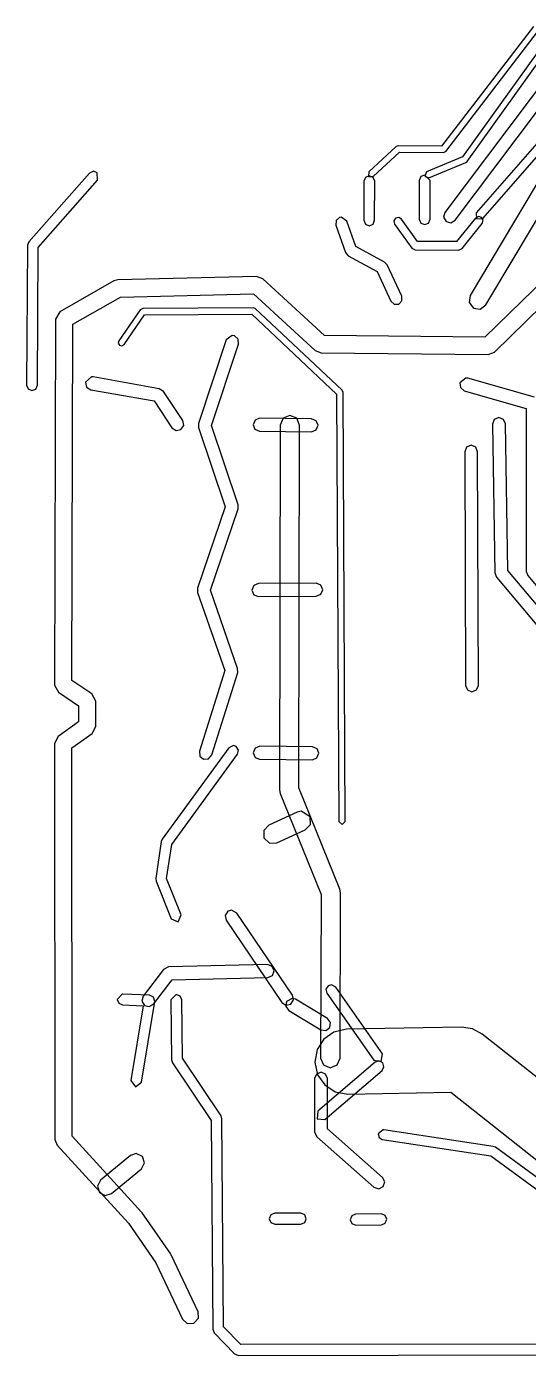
# Model space of a CAD drawing. Extents: x 7 to 219, y 2 to 126.
# Drawn here: x 6.9 to 53.4, y 2.3 to 125.3 of the extents above; entities that cross this region are included whole.
import ezdxf

# ---------------------------------------------------------------- set-up
doc = ezdxf.new("R2010")
doc.units = 0
doc.layers.add('PistasTop', color=7, linetype='CONTINUOUS')

msp = doc.modelspace()

# ---------------------------------------------------------------- linework, layer by layer
at = {"layer": 'PistasTop', "color": 7}
for p, q in [((53.8379, 125.25781), (45.332, 114.1934)), ((45.7168, 113.709), (54.2227, 124.77539)), ((54.1699, 122.8418), (47.2734, 113.1992)), ((47.7129, 112.7813), (54.5684, 122.36719)), ((55.4922, 121.16602), (45.6406, 108.0586)), ((46.5996, 107.3379), (56.2754, 120.21094)), ((56.3613, 116.9746), (48.543, 108.0332)), ((49.1445, 107.5059), (56.8457, 116.3125)), ((41.1289, 114.1465), (38.5938, 111.8184)), ((39, 111.377), (41.4473, 113.625)), ((41.334, 114.2266), (41.1289, 114.1465)), ((45.332, 114.1934), (41.334, 114.2266)), ((41.4473, 113.625), (45.4766, 113.5918)), ((47.2734, 113.1992), (43.9395, 111.8086)), ((45.4766, 113.5918), (45.7168, 113.709)), ((56.2031, 114.1738), (47.9805, 100.3594)), ((44.1699, 111.2539), (47.584, 112.6777)), ((47.584, 112.6777), (47.7129, 112.7813)), ((49.4395, 99.4902), (57.418, 112.8926)), ((12.7598, 111.6914), (7.15234, 105.3379)), ((8.02734, 104.8184), (13.5098, 111.0312)), ((13.1387, 111.8613), (12.7598, 111.6914)), ((13.4648, 111.7363), (13.1387, 111.8613)), ((13.1387, 111.8613), (13.1387, 111.8613)), ((13.5098, 111.0312), (13.4648, 111.7363)), ((38.1484, 110.9492), (38.1406, 107.3281)), ((38.2949, 111.3028), (38.1484, 110.9492)), ((38.6484, 111.4492), (38.2949, 111.3028)), ((38.5938, 111.8184), (38.5762, 111.3945)), ((38.5762, 111.3945), (39, 111.377)), ((39.0027, 111.3021), (38.6484, 111.4492)), ((38.6484, 111.4492), (38.6484, 111.4492)), ((39.1484, 110.9473), (39.0027, 111.3021)), ((39.1406, 107.3262), (39.1484, 110.9473)), ((43.4121, 111.3672), (43.2656, 111.0137)), ((43.2656, 111.0137), (43.2734, 107.4297)), ((43.7656, 111.5137), (43.4121, 111.3672)), ((44.2656, 111.0156), (43.7656, 111.5137)), ((43.7656, 111.5137), (43.7656, 111.5137)), ((43.9395, 111.8086), (43.7793, 111.416)), ((43.7793, 111.416), (44.1699, 111.2539)), ((44.2734, 107.4316), (44.2656, 111.0156)), ((35.5717, 107.3029), (35.5488, 106.8828)), ((35.8848, 107.584), (35.5717, 107.3029)), ((36.0605, 107.6152), (35.8848, 107.584)), ((36.5859, 107.2461), (36.0605, 107.6152)), ((36.0605, 107.6152), (36.0605, 107.6152)), ((37.4043, 104.9141), (36.5859, 107.2461)), ((38.1406, 107.3281), (38.2864, 106.9733)), ((38.9942, 106.9726), (39.1406, 107.3262)), ((41.082, 107.5273), (40.9203, 107.2671)), ((40.9203, 107.2671), (40.9902, 106.9688)), ((41.3808, 107.5964), (41.082, 107.5273)), ((41.6406, 107.4336), (41.3808, 107.5964)), ((43.1094, 105.3789), (41.6406, 107.4336)), ((43.2734, 107.4297), (43.4199, 107.0761)), ((43.4199, 107.0761), (43.7734, 106.9297)), ((43.7734, 106.9297), (44.1277, 107.0768)), ((44.1277, 107.0768), (44.2734, 107.4316)), ((45.6406, 108.0586), (45.5254, 107.613)), ((45.5254, 107.613), (45.7598, 107.2168)), ((45.7598, 107.2168), (46.2048, 107.1034)), ((46.2048, 107.1034), (46.5996, 107.3379)), ((48.4727, 107.5352), (46.7246, 105.3594)), ((47.2266, 104.707), (49.0957, 107.0352)), ((48.7891, 107.6855), (48.4727, 107.5352)), ((48.543, 108.0332), (48.5801, 107.4688)), ((48.5801, 107.4688), (49.1445, 107.5059)), ((49.0352, 107.5977), (48.7891, 107.6855)), ((48.7891, 107.6855), (48.7891, 107.6855)), ((49.1819, 107.3289), (49.0352, 107.5977)), ((49.0957, 107.0352), (49.1819, 107.3289)), ((35.5488, 106.8828), (36.4355, 104.3516)), ((38.2864, 106.9733), (38.6406, 106.8262)), ((38.6406, 106.8262), (38.9942, 106.9726)), ((40.9902, 106.9688), (42.5781, 104.748)), ((7.02734, 105.0117), (6.94336, 92.0723)), ((7.15234, 105.3379), (7.02734, 105.0117)), ((7.94336, 92.0645), (8.02734, 104.8184)), ((40.0605, 103.457), (37.4043, 104.9141)), ((42.5781, 104.748), (42.9004, 104.5801)), ((42.9004, 104.5801), (46.9121, 104.5586)), ((46.7246, 105.3594), (43.1094, 105.3789)), ((46.9121, 104.5586), (47.2266, 104.707)), ((36.4355, 104.3516), (36.6914, 104.0508)), ((36.6914, 104.0508), (39.375, 102.5781)), ((40.2949, 103.207), (40.0605, 103.457)), ((57.1484, 104.1309), (49.3398, 96.5078)), ((28.2285, 102.123), (15.3809, 101.8242)), ((28.7891, 101.9121), (28.2285, 102.123)), ((39.375, 102.5781), (40.6523, 99.8438)), ((41.6504, 100.3086), (40.2949, 103.207)), ((50.2207, 95.1309), (58.0332, 102.7598)), ((15.002, 101.7188), (10.0176, 98.8672)), ((15.3809, 101.8242), (15.002, 101.7188)), ((34.5059, 96.6719), (28.7891, 101.9121)), ((11.2129, 97.709), (15.6211, 100.2285)), ((15.6211, 100.2285), (27.9453, 100.5156)), ((27.9453, 100.5156), (33.6504, 95.2852)), ((40.6523, 99.8438), (40.9634, 99.5589)), ((41.3848, 99.5781), (41.6687, 99.8884)), ((41.6687, 99.8884), (41.6504, 100.3086)), ((47.9805, 100.3594), (47.8863, 99.7152)), ((47.8863, 99.7152), (48.2754, 99.1934)), ((10.0176, 98.8672), (9.61523, 98.1758)), ((17.4629, 99.0508), (15.4648, 96.1816)), ((15.957, 95.8398), (17.8672, 98.5801)), ((17.707, 99.1797), (17.4629, 99.0508)), ((27.8906, 99.2363), (17.707, 99.1797)), ((17.8672, 98.5801), (27.7754, 98.6367)), ((27.7754, 98.6367), (35.627, 91.25)), ((28.0977, 99.1562), (27.8906, 99.2363)), ((27.8906, 99.2363), (27.8906, 99.2363)), ((36.1309, 91.5977), (28.0977, 99.1562)), ((40.9634, 99.5589), (41.3848, 99.5781)), ((48.2754, 99.1934), (48.9189, 99.1009)), ((48.9189, 99.1009), (49.4395, 99.4902)), ((9.61523, 98.1758), (9.52344, 64.3086)), ((11.125, 64.7344), (11.2129, 97.709)), ((15.4648, 96.1816), (15.4153, 95.9573)), ((15.4153, 95.9573), (15.5391, 95.7637)), ((25.4043, 96.2559), (22.8438, 88.5156)), ((25.9707, 96.668), (25.4043, 96.2559)), ((26.1641, 96.6367), (25.9707, 96.668)), ((25.9707, 96.668), (25.9707, 96.668)), ((26.5113, 96.3366), (26.1641, 96.6367)), ((26.5449, 95.8789), (26.5113, 96.3366)), ((49.3398, 96.5078), (34.5059, 96.6719)), ((15.5391, 95.7637), (15.7639, 95.715)), ((15.7639, 95.715), (15.957, 95.8398)), ((24.0449, 88.3281), (26.5449, 95.8789)), ((33.6504, 95.2852), (34.1816, 95.0742)), ((34.1816, 95.0742), (49.6543, 94.9023)), ((49.6543, 94.9023), (50.2207, 95.1309)), ((12.959, 92.8379), (12.3945, 92.3418)), ((12.3945, 92.3418), (12.4937, 91.8934)), ((13.0898, 92.8281), (12.959, 92.8379)), ((12.959, 92.8379), (12.959, 92.8379)), ((19.2227, 91.7441), (13.0898, 92.8281)), ((47.5742, 92.7324), (47.0254, 92.2988)), ((47.0254, 92.2988), (47.0776, 91.8423)), ((47.7676, 92.7109), (47.5742, 92.7324)), ((47.5742, 92.7324), (47.5742, 92.7324)), ((53.9375, 90.9492), (47.7676, 92.7109)), ((6.94336, 92.0723), (7.08704, 91.7176)), ((7.08704, 91.7176), (7.43945, 91.5684)), ((7.43945, 91.5684), (7.79416, 91.712)), ((7.79416, 91.712), (7.94336, 92.0645)), ((12.4937, 91.8934), (12.8809, 91.6465)), ((12.8809, 91.6465), (18.7578, 90.6074)), ((19.6191, 91.4824), (19.2227, 91.7441)), ((21.3906, 88.7871), (19.6191, 91.4824)), ((35.627, 91.25), (35.8281, 51.6973)), ((36.2246, 91.3809), (36.1309, 91.5977)), ((36.4277, 51.6992), (36.2246, 91.3809)), ((47.0776, 91.8423), (47.4375, 91.5566)), ((47.4375, 91.5566), (53.1719, 89.918)), ((18.7578, 90.6074), (20.3887, 88.127)), ((53.1719, 89.918), (53.1641, 74.8281)), ((21.4782, 88.3359), (21.3906, 88.7871)), ((28.0757, 88.8316), (27.8965, 88.4082)), ((28.502, 89.0039), (28.0757, 88.8316)), ((33.3125, 88.9629), (28.502, 89.0039)), ((28.502, 89.0039), (28.502, 89.0039)), ((30.6693, 89.0073), (30.4043, 88.3711)), ((31.3066, 89.2695), (30.6693, 89.0073)), ((31.9429, 89.0045), (31.3066, 89.2695)), ((31.3066, 89.2695), (31.3066, 89.2695)), ((32.2051, 88.3672), (31.9429, 89.0045)), ((33.7359, 88.7837), (33.3125, 88.9629)), ((33.9082, 88.3574), (33.7359, 88.7837)), ((50.2157, 88.8857), (50.0469, 88.459)), ((50.6367, 89.0684), (50.2157, 88.8857)), ((51.0635, 88.8996), (50.6367, 89.0684)), ((50.6367, 89.0684), (50.6367, 89.0684)), ((51.2461, 88.4785), (51.0635, 88.8996)), ((20.3887, 88.127), (20.769, 87.8684)), ((20.769, 87.8684), (21.2207, 87.9551)), ((21.2207, 87.9551), (21.4782, 88.3359)), ((22.8438, 88.5156), (22.8438, 88.1367)), ((22.8438, 88.1367), (25.3008, 80.8027)), ((26.5039, 80.9922), (24.0449, 88.3281)), ((27.8965, 88.4082), (28.0688, 87.9819)), ((28.0688, 87.9819), (28.4922, 87.8027)), ((28.4922, 87.8027), (33.3027, 87.7617)), ((30.4043, 88.3711), (30.3262, 54.625)), ((32.125, 54.7969), (32.2051, 88.3672)), ((33.3027, 87.7617), (33.729, 87.934)), ((33.729, 87.934), (33.9082, 88.3574)), ((50.0469, 88.459), (50.2773, 74.6855)), ((51.4746, 74.918), (51.2461, 88.4785)), ((47.649, 86.3248), (47.4746, 85.9004)), ((48.0723, 86.502), (47.649, 86.3248)), ((48.4967, 86.3276), (48.0723, 86.502)), ((48.0723, 86.502), (48.0723, 86.502)), ((48.6738, 85.9043), (48.4967, 86.3276)), ((47.4746, 85.9004), (47.543, 64.2832)), ((48.7422, 64.2871), (48.6738, 85.9043)), ((25.3008, 80.8027), (22.7598, 73.2754)), ((23.9629, 73.0859), (26.5039, 80.6094)), ((26.5039, 80.6094), (26.5039, 80.9922)), ((50.2773, 74.6855), (50.418, 74.3105)), ((50.418, 74.3105), (55.9297, 67.7246)), ((56.6719, 68.707), (51.4746, 74.918)), ((53.1641, 74.8281), (53.3027, 74.4453)), ((53.3027, 74.4453), (57.0059, 69.9961)), ((22.7598, 73.2754), (22.7617, 72.8867)), ((22.7617, 72.8867), (25.2695, 65.6504)), ((26.4687, 65.8555), (23.9629, 73.0859)), ((27.9627, 73.5273), (27.7891, 73.1016)), ((27.7891, 73.1016), (27.9669, 72.6776)), ((28.3867, 73.7051), (27.9627, 73.5273)), ((27.9669, 72.6776), (28.3926, 72.5039)), ((33.7422, 73.7344), (28.3867, 73.7051)), ((34.1659, 73.5607), (33.7422, 73.7344)), ((33.7422, 73.7344), (33.7422, 73.7344)), ((33.748, 72.5352), (34.1708, 72.7136)), ((34.3438, 73.1387), (34.1659, 73.5607)), ((34.1708, 72.7136), (34.3438, 73.1387)), ((28.3926, 72.5039), (33.748, 72.5352)), ((25.2695, 65.6504), (22.9316, 58.2031)), ((24.0762, 57.8438), (26.4727, 65.4805)), ((26.4727, 65.4805), (26.4687, 65.8555)), ((9.52344, 64.3086), (9.88086, 63.6406)), ((12.9844, 63.498), (11.125, 64.7344)), ((47.543, 64.2832), (47.7194, 63.8586)), ((48.5685, 63.8614), (48.7422, 64.2871)), ((9.88086, 63.6406), (11.7422, 62.4004)), ((13.3398, 62.8359), (12.9844, 63.498)), ((13.3535, 60.4902), (13.3398, 62.8359)), ((47.7194, 63.8586), (48.1445, 63.6836)), ((48.1445, 63.6836), (48.5685, 63.8614)), ((11.7422, 62.4004), (11.752, 60.8965)), ((11.752, 60.8965), (9.86719, 59.5527)), ((13.0176, 59.834), (13.3535, 60.4902)), ((9.86719, 59.5527), (9.5332, 58.9004)), ((11.1328, 58.4902), (13.0176, 59.834)), ((9.5332, 58.9004), (9.56055, 22.266)), ((11.1602, 22.578), (11.1328, 58.4902)), ((25.6504, 58.5137), (19.4883, 50.0449)), ((20.3691, 49.5547), (26.459, 57.9258)), ((22.9316, 58.2031), (22.9723, 57.7459)), ((23.7815, 57.4918), (24.0762, 57.8438)), ((26.0723, 58.7207), (25.6504, 58.5137)), ((26.3477, 58.625), (26.0723, 58.7207)), ((26.0723, 58.7207), (26.0723, 58.7207)), ((26.5484, 58.2985), (26.3477, 58.625)), ((26.459, 57.9258), (26.5484, 58.2985)), ((28.0861, 58.4729), (27.9062, 58.0508)), ((27.9062, 58.0508), (28.0785, 57.6245)), ((28.5117, 58.6445), (28.0861, 58.4729)), ((33.3945, 58.6055), (28.5117, 58.6445)), ((28.5117, 58.6445), (28.5117, 58.6445)), ((33.8167, 58.4256), (33.3945, 58.6055)), ((33.8098, 57.5773), (33.9883, 58)), ((33.9883, 58), (33.8167, 58.4256)), ((22.9723, 57.7459), (23.3242, 57.4512)), ((23.3242, 57.4512), (23.7815, 57.4918)), ((28.0785, 57.6245), (28.502, 57.4453)), ((28.502, 57.4453), (33.3848, 57.4043)), ((33.3848, 57.4043), (33.8098, 57.5773)), ((30.3262, 54.625), (30.3906, 54.2852)), ((30.3906, 54.2852), (34.1836, 44.9238)), ((35.918, 45.4375), (32.125, 54.7969)), ((31.9824, 52.5508), (29.3477, 51.3535)), ((32.3477, 52.6309), (31.9824, 52.5508)), ((33.1738, 52.1035), (32.3477, 52.6309)), ((32.3477, 52.6309), (32.3477, 52.6309)), ((33.1977, 51.4157), (33.1738, 52.1035)), ((35.8281, 51.6973), (36.1289, 51.3984)), ((36.1289, 51.3984), (36.4277, 51.6992)), ((29.3477, 51.3535), (28.8776, 50.8492)), ((28.8776, 50.8492), (28.9023, 50.1602)), ((30.0938, 49.7148), (32.7285, 50.9121)), ((32.7285, 50.9121), (33.1977, 51.4157)), ((19.3965, 49.8242), (18.8887, 46.4199)), ((19.4883, 50.0449), (19.3965, 49.8242)), ((19.8984, 46.4062), (20.3691, 49.5547)), ((28.9023, 50.1602), (29.4059, 49.691)), ((29.4059, 49.691), (30.0938, 49.7148)), ((18.8887, 46.4199), (18.9199, 46.1582)), ((18.9199, 46.1582), (20.3301, 42.6641)), ((21.2578, 43.0391), (19.8984, 46.4062)), ((34.1836, 44.9238), (34.1406, 29.793)), ((35.9844, 45.0957), (35.918, 45.4375)), ((35.9414, 29.7871), (35.9844, 45.0957)), ((25.5586, 43.375), (25.3056, 42.9912)), ((25.8926, 43.4785), (25.5586, 43.375)), ((26.3906, 43.2148), (25.8926, 43.4785)), ((25.8926, 43.4785), (25.8926, 43.4785)), ((31.543, 35.6211), (26.3906, 43.2148)), ((20.3301, 42.6641), (20.9805, 42.3887)), ((20.9805, 42.3887), (21.2578, 43.0391)), ((25.3056, 42.9912), (25.3984, 42.541)), ((25.3984, 42.541), (30.5508, 34.9473)), ((20.082, 38.2207), (19.6191, 37.9844)), ((29.2383, 38.4414), (20.082, 38.2207)), ((29.6655, 38.2761), (29.2383, 38.4414)), ((29.2383, 38.4414), (29.2383, 38.4414)), ((29.8516, 37.8574), (29.6655, 38.2761)), ((19.6191, 37.9844), (17.7285, 35.5078)), ((18.6816, 34.7793), (20.3984, 37.0273)), ((20.3984, 37.0273), (29.2656, 37.2422)), ((29.2656, 37.2422), (29.6862, 37.4282)), ((29.6862, 37.4282), (29.8516, 37.8574)), ((15.7852, 35.7031), (15.3281, 35.2227)), ((15.8457, 35.7031), (15.7852, 35.7031)), ((15.7852, 35.7031), (15.7852, 35.7031)), ((18.3223, 35.6172), (15.8457, 35.7031)), ((20.7969, 35.6738), (20.3027, 35.1699)), ((21.1522, 35.5315), (20.7969, 35.6738)), ((20.7969, 35.6738), (20.7969, 35.6738)), ((34.8477, 36.4902), (34.6415, 36.1671)), ((34.6415, 36.1671), (34.7246, 35.793)), ((34.7246, 35.793), (39.0547, 29.6094)), ((35.1387, 36.5801), (34.8477, 36.4902)), ((35.543, 36.3672), (35.1387, 36.5801)), ((35.1387, 36.5801), (35.1387, 36.5801)), ((39.873, 30.1816), (35.543, 36.3672)), ((15.3281, 35.2227), (15.462, 34.8639)), ((15.462, 34.8639), (15.8105, 34.7051)), ((15.8105, 34.7051), (17.7207, 34.6367)), ((17.7207, 34.6367), (16.5898, 27.709)), ((17.5781, 27.5488), (18.7988, 35.0371)), ((17.7285, 35.5078), (17.6115, 35.0645)), ((17.6115, 35.0645), (17.8418, 34.668)), ((17.8418, 34.668), (18.2847, 34.5501)), ((18.2847, 34.5501), (18.6816, 34.7793)), ((18.6916, 35.4349), (18.3223, 35.6172)), ((18.7988, 35.0371), (18.6916, 35.4349)), ((20.3027, 35.1699), (20.3613, 29.6387)), ((21.3027, 35.1797), (21.1522, 35.5315)), ((21.3594, 29.7969), (21.3027, 35.1797)), ((30.5508, 34.9473), (30.9346, 34.6943)), ((30.9863, 35.0273), (30.9179, 34.5727)), ((30.9179, 34.5727), (31.1914, 34.2031)), ((30.9346, 34.6943), (31.3848, 34.7871)), ((31.5, 35.3184), (30.9863, 35.0273)), ((31.3848, 34.7871), (31.6367, 35.1713)), ((31.8105, 35.2324), (31.5, 35.3184)), ((31.5, 35.3184), (31.5, 35.3184)), ((31.6367, 35.1713), (31.543, 35.6211)), ((34.7852, 33.4473), (31.8105, 35.2324)), ((31.1914, 34.2031), (34.166, 32.418)), ((35.0586, 33.0777), (34.7852, 33.4473)), ((34.166, 32.418), (34.6207, 32.3496)), ((35.3822, 32.2027), (34.4413, 31.5417)), ((34.6207, 32.3496), (34.9902, 32.623)), ((34.9902, 32.623), (35.0586, 33.0777)), ((36.5449, 32.4609), (35.3822, 32.2027)), ((47.166, 32.666), (36.5449, 32.4609)), ((48.1824, 32.5088), (47.166, 32.666)), ((49.0859, 32.0176), (48.1824, 32.5088)), ((57.9629, 24.982), (49.0859, 32.0176)), ((34.4413, 31.5417), (33.8169, 30.5761)), ((20.3613, 29.6387), (20.4453, 29.3652)), ((24.9316, 24.434), (21.3594, 29.7969)), ((33.8169, 30.5761), (33.6035, 29.4043)), ((34.1406, 29.793), (34.4028, 29.1556)), ((35.6757, 29.1522), (35.9414, 29.7871)), ((39.0547, 29.6094), (39.75, 29.4863)), ((39.5234, 29.5215), (39.1836, 29.4023)), ((39.8887, 29.3457), (39.5234, 29.5215)), ((39.5234, 29.5215), (39.5234, 29.5215)), ((39.75, 29.4863), (39.873, 30.1816)), ((20.4453, 29.3652), (24.0176, 24.002)), ((33.7578, 28.3086), (33.582, 27.8848)), ((33.6035, 29.4043), (33.8617, 28.2415)), ((34.1816, 28.4844), (33.7578, 28.3086)), ((39.1836, 29.4023), (33.8828, 24.879)), ((34.6055, 28.3086), (34.1816, 28.4844)), ((34.1816, 28.4844), (34.1816, 28.4844)), ((34.4028, 29.1556), (35.0391, 28.8906)), ((34.5313, 24.119), (39.832, 28.6406)), ((34.7812, 27.8848), (34.6055, 28.3086)), ((35.0391, 28.8906), (35.6757, 29.1522)), ((39.832, 28.6406), (40.0064, 28.9814)), ((40.0064, 28.9814), (39.8887, 29.3457)), ((16.5898, 27.709), (17.0039, 27.1367)), ((17.0039, 27.1367), (17.5781, 27.5488)), ((33.582, 27.8848), (33.584, 22.961)), ((33.8617, 28.2415), (34.5228, 27.3007)), ((34.5228, 27.3007), (35.4883, 26.676)), ((34.7832, 23.232), (34.7812, 27.8848)), ((35.4883, 26.676), (36.6602, 26.463)), ((36.6602, 26.463), (46.2031, 26.646)), ((46.2031, 26.646), (55.0527, 19.633)), ((33.8828, 24.879), (33.8281, 24.176)), ((24.0176, 24.002), (24.1602, 4.693)), ((25.0156, 24.16), (24.9316, 24.434)), ((25.1582, 4.902), (25.0156, 24.16)), ((33.8281, 24.176), (34.5313, 24.119)), ((9.56055, 22.266), (9.76953, 21.729)), ((17.582, 15.537), (11.1602, 22.578)), ((33.584, 22.961), (33.7871, 22.51)), ((33.7871, 22.51), (39.082, 17.84)), ((39.875, 18.738), (34.7832, 23.232)), ((39.9238, 23.148), (39.4668, 22.766)), ((39.4668, 22.766), (39.5502, 22.431)), ((39.5502, 22.431), (39.8457, 22.254)), ((39.8457, 22.254), (49.8789, 20.742)), ((39.9785, 23.145), (39.9238, 23.148)), ((39.9238, 23.148), (39.9238, 23.148)), ((50.123, 21.615), (39.9785, 23.145)), ((9.76953, 21.729), (16.3633, 14.5)), ((17.0859, 20.959), (16.5508, 20.775)), ((17.6758, 20.67), (17.0859, 20.959)), ((17.0859, 20.959), (17.0859, 20.959)), ((50.3203, 21.535), (50.123, 21.615)), ((66.9531, 9.377), (50.3203, 21.535)), ((16.5508, 20.775), (13.7852, 18.477)), ((17.5723, 19.545), (17.8565, 20.086)), ((17.8565, 20.086), (17.6758, 20.67)), ((49.8789, 20.742), (66.541, 8.564)), ((13.7852, 18.477), (13.4999, 17.935)), ((14.8086, 17.246), (17.5723, 19.545)), ((40.0762, 18.326), (39.875, 18.738)), ((13.4999, 17.935), (13.6816, 17.35)), ((13.6816, 17.35), (14.2237, 17.064)), ((14.2237, 17.064), (14.8086, 17.246)), ((39.082, 17.84), (39.5158, 17.691)), ((39.5158, 17.691), (39.9277, 17.893)), ((39.9277, 17.893), (40.0762, 18.326)), ((17.6504, 15.453), (17.582, 15.537)), ((20.2461, 11.693), (17.6504, 15.453)), ((29.541, 15.279), (29.3945, 14.926)), ((29.3945, 14.926), (29.541, 14.572)), ((29.8945, 15.426), (29.541, 15.279)), ((32.3164, 15.426), (29.8945, 15.426)), ((29.8945, 15.426), (29.8945, 15.426)), ((32.67, 15.279), (32.3164, 15.426)), ((32.8164, 14.926), (32.67, 15.279)), ((32.67, 14.572), (32.8164, 14.926)), ((37.031, 15.187), (36.8887, 14.832)), ((36.8887, 14.832), (37.0393, 14.48)), ((37.3828, 15.338), (37.031, 15.187)), ((39.7637, 15.365), (37.3828, 15.338)), ((40.119, 15.223), (39.7637, 15.365)), ((39.7637, 15.365), (39.7637, 15.365)), ((40.2695, 14.871), (40.119, 15.223)), ((40.1272, 14.516), (40.2695, 14.871)), ((16.3633, 14.5), (18.8926, 10.838)), ((29.541, 14.572), (29.8945, 14.426)), ((29.8945, 14.426), (32.3164, 14.426)), ((32.3164, 14.426), (32.67, 14.572)), ((37.0393, 14.48), (37.3945, 14.338)), ((37.3945, 14.338), (39.7754, 14.365)), ((39.7754, 14.365), (40.1272, 14.516)), ((20.3105, 11.58), (20.2461, 11.693)), ((22.8027, 6.314), (20.3105, 11.58)), ((18.8926, 10.838), (21.3574, 5.629)), ((22.8342, 5.703), (22.8027, 6.314)), ((21.3574, 5.629), (21.8116, 5.217)), ((21.8116, 5.217), (22.4238, 5.248)), ((22.4238, 5.248), (22.8342, 5.703)), ((24.1602, 4.693), (24.3027, 4.348)), ((24.3027, 4.348), (26.1895, 2.42)), ((26.7559, 3.27), (25.1582, 4.902)), ((99.3359, 3.391), (26.7559, 3.27)), ((26.1895, 2.42), (26.5469, 2.27)), ((26.5469, 2.27), (99.5234, 2.391))]:
    msp.add_line(p, q, dxfattribs=at)

doc.saveas('drawing.dxf')
